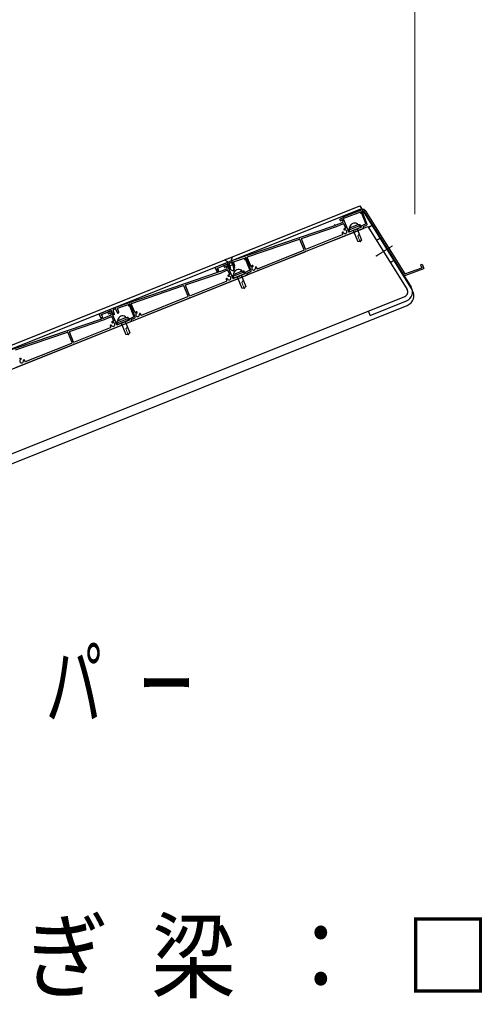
# Model space of a CAD drawing. Units: millimetres on the paper. Extents: x -385 to 0, y 0 to 267.
# Drawn here: x -95 to -80.24, y 196.91 to 228.03 of the extents above; entities that cross this region are included whole.
import ezdxf

# ---------------------------------------------------------------- set-up
doc = ezdxf.new("R2010")
doc.units = ezdxf.units.MM
doc.linetypes.add('USER2', pattern=[6, 3, -1, 1, -1])
doc.layers.add('1_30', color=190, linetype='Continuous', lineweight=25)
doc.styles.add('ＭＳ ゴシック', font='')
doc.styles.get('ＭＳ ゴシック').set_extended_font_data('MS Gothic')

msp = doc.modelspace()

# ---------------------------------------------------------------- linework, layer by layer
at = {"layer": '1_30', "color": 7, "lineweight": 13}
msp.add_line((-82.426, 221.843), (-82.426, 241.607), dxfattribs=at)
at = {"layer": '1_30', "color": 4}
for p, q in [((-140.644, 199.524), (-84.178, 222.11)), ((-140.604, 199.425), (-84.139, 222.011)), ((-136.523, 197.402), (-82.664, 218.946))]:
    msp.add_line(p, q, dxfattribs=at)
at = {"layer": '1_30', "color": 2}
for p, q in [((-84.701, 221.766), (-84.087, 221.991)), ((-84.683, 221.719), (-84.058, 221.948)), ((-84.058, 221.948), (-82.796, 219.929)), ((-84.008, 221.963), (-82.746, 219.944)), ((-84.701, 221.766), (-84.683, 221.719)), ((-82.746, 219.944), (-82.205, 220.143)), ((-82.716, 219.902), (-82.141, 220.113)), ((-82.24, 220.236), (-82.193, 220.254)), ((-82.24, 220.236), (-82.205, 220.143)), ((-82.193, 220.254), (-82.141, 220.113))]:
    msp.add_line(p, q, dxfattribs=at)
at = {"layer": '1_30', "color": 131}
for p, q in [((-84.178, 222.11), (-82.505, 219.432)), ((-84.53, 221.337), (-84.54, 221.362)), ((-84.159, 221.486), (-84.53, 221.337)), ((-84.493, 221.287), (-84.515, 221.343)), ((-84.487, 221.408), (-84.499, 221.439)), ((-84.152, 221.424), (-84.493, 221.287)), ((-84.239, 221.507), (-84.487, 221.408)), ((-84.384, 221.331), (-84.241, 220.973)), ((-84.261, 221.38), (-84.118, 221.023)), ((-84.239, 221.507), (-84.252, 221.538)), ((-84.152, 221.424), (-84.175, 221.479)), ((-84.159, 221.486), (-84.169, 221.51)), ((-84.159, 221.486), (-84.165, 221.501)), ((-83.924, 221.45), (-82.673, 219.448)), ((-83.775, 221.496), (-83.902, 221.416)), ((-83.775, 221.496), (-83.902, 221.417)), ((-83.775, 221.496), (-82.545, 219.528)), ((-84.165, 220.962), (-84.118, 221.023)), ((-83.519, 221.086), (-83.646, 221.007)), ((-84.165, 220.962), (-84.241, 220.973)), ((-88.478, 220.39), (-88.23, 220.489)), ((-88.478, 220.39), (-88.387, 220.343)), ((-88.263, 220.393), (-88.23, 220.489)), ((-88.156, 220.124), (-88.263, 220.393)), ((-83.077, 220.379), (-83.205, 220.3)), ((-88.28, 220.074), (-88.387, 220.343)), ((-88.329, 220.198), (-88.205, 220.248)), ((-88.193, 220.037), (-88.28, 220.074)), ((-88.205, 220.248), (-88.193, 220.037)), ((-88.193, 220.037), (-88.156, 220.124)), ((-88.221, 219.861), (-88.231, 219.885)), ((-87.85, 220.009), (-88.221, 219.861)), ((-88.183, 219.811), (-88.206, 219.867)), ((-88.178, 219.932), (-88.19, 219.963)), ((-87.843, 219.947), (-88.183, 219.811)), ((-87.93, 220.031), (-88.178, 219.932)), ((-88.075, 219.855), (-87.932, 219.497)), ((-87.951, 219.904), (-87.808, 219.547)), ((-87.93, 220.031), (-87.943, 220.062)), ((-87.843, 219.947), (-87.865, 220.003)), ((-87.85, 220.009), (-87.86, 220.034)), ((-87.85, 220.009), (-87.856, 220.025)), ((-87.856, 219.486), (-87.932, 219.497)), ((-87.856, 219.486), (-87.808, 219.547)), ((-91.54, 218.533), (-91.912, 218.384)), ((-91.621, 218.555), (-91.868, 218.456)), ((-91.621, 218.555), (-91.633, 218.586)), ((-91.534, 218.471), (-91.556, 218.527)), ((-91.54, 218.533), (-91.55, 218.558)), ((-91.54, 218.533), (-91.547, 218.548)), ((-91.912, 218.384), (-91.922, 218.409)), ((-91.874, 218.335), (-91.896, 218.391)), ((-91.868, 218.456), (-91.881, 218.487)), ((-91.534, 218.471), (-91.874, 218.335)), ((-91.766, 218.378), (-91.623, 218.021)), ((-91.642, 218.428), (-91.499, 218.07)), ((-91.547, 218.01), (-91.623, 218.021)), ((-91.547, 218.01), (-91.499, 218.07))]:
    msp.add_line(p, q, dxfattribs=at)
at = {"layer": '1_30'}
for p, q in [((-84.793, 221.634), (-84.81, 221.677)), ((-84.715, 221.726), (-84.805, 221.69)), ((-84.762, 221.652), (-84.775, 221.632)), ((-84.743, 221.661), (-84.757, 221.655)), ((-84.706, 221.597), (-84.73, 221.656)), ((-84.527, 221.284), (-84.702, 221.721)), ((-84.152, 221.898), (-84.108, 221.915)), ((-84.149, 221.879), (-84.123, 221.875)), ((-83.988, 221.551), (-84.115, 221.869)), ((-83.939, 221.519), (-84.095, 221.91)), ((-88.221, 220.378), (-85, 221.475)), ((-86.028, 221.072), (-84.883, 221.462)), ((-85.886, 220.665), (-84.062, 221.395)), ((-84.994, 221.48), (-84.986, 221.5)), ((-84.972, 221.505), (-84.945, 221.494)), ((-84.712, 221.584), (-84.938, 221.494)), ((-84.693, 221.538), (-84.883, 221.462)), ((-84.68, 221.532), (-84.632, 221.41)), ((-84.514, 221.279), (-84.338, 221.349)), ((-84.316, 221.34), (-84.338, 221.349)), ((-84.316, 221.34), (-84.307, 221.362)), ((-84.307, 221.362), (-84.131, 221.432)), ((-84.125, 221.445), (-84.131, 221.461)), ((-84.126, 221.474), (-83.993, 221.538)), ((-84.056, 221.408), (-84.068, 221.437)), ((-84.063, 221.449), (-83.944, 221.506)), ((-87.75, 220.485), (-86.095, 221.049)), ((-85.951, 220.715), (-86.082, 221.043)), ((-85.905, 220.733), (-86.035, 221.058)), ((-85.892, 220.728), (-84.724, 221.195)), ((-87.434, 220.111), (-85.957, 220.702)), ((-88.299, 220.347), (-88.221, 220.378)), ((-88.193, 220.334), (-87.817, 220.462)), ((-87.842, 220.421), (-87.799, 220.439)), ((-87.84, 220.402), (-87.813, 220.398)), ((-87.678, 220.075), (-87.805, 220.392)), ((-87.637, 220.04), (-87.804, 220.457)), ((-87.63, 220.043), (-87.786, 220.433)), ((-87.649, 220.203), (-87.757, 220.472)), ((-87.742, 219.923), (-85.917, 220.653)), ((-85.908, 220.675), (-85.917, 220.653)), ((-85.908, 220.675), (-85.886, 220.665)), ((-88.72, 220.009), (-88.766, 220.124)), ((-88.748, 220.167), (-88.33, 220.334)), ((-88.699, 220.091), (-88.71, 220.118)), ((-88.704, 220.131), (-88.398, 220.253)), ((-88.702, 220.009), (-88.675, 220.072)), ((-88.402, 220.108), (-88.628, 220.017)), ((-88.484, 220.158), (-88.501, 220.201)), ((-88.406, 220.25), (-88.495, 220.214)), ((-88.453, 220.175), (-88.466, 220.156)), ((-88.433, 220.185), (-88.448, 220.179)), ((-88.397, 220.121), (-88.42, 220.179)), ((-88.218, 219.808), (-88.393, 220.244)), ((-88.337, 220.127), (-88.385, 220.248)), ((-88.29, 220.145), (-88.338, 220.266)), ((-88.259, 220.309), (-88.333, 220.279)), ((-88.308, 220.325), (-88.33, 220.334)), ((-88.296, 220.132), (-88.324, 220.121)), ((-88.308, 220.325), (-88.299, 220.347)), ((-88.197, 220.183), (-88.246, 220.303)), ((-88.151, 220.201), (-88.199, 220.321)), ((-88.184, 220.177), (-88.156, 220.188)), ((-91.912, 218.901), (-88.691, 219.998)), ((-89.719, 219.595), (-88.574, 219.985)), ((-89.577, 219.189), (-87.753, 219.919)), ((-88.685, 220.004), (-88.676, 220.024)), ((-88.663, 220.029), (-88.636, 220.017)), ((-88.384, 220.061), (-88.574, 219.985)), ((-88.371, 220.056), (-88.322, 219.934)), ((-88.205, 219.803), (-88.029, 219.873)), ((-88.007, 219.864), (-88.029, 219.873)), ((-88.007, 219.864), (-87.998, 219.885)), ((-87.998, 219.885), (-87.821, 219.956)), ((-87.816, 219.969), (-87.822, 219.985)), ((-87.817, 219.998), (-87.683, 220.062)), ((-87.755, 219.929), (-87.766, 219.957)), ((-87.761, 219.97), (-87.642, 220.027)), ((-87.747, 219.932), (-87.758, 219.96)), ((-87.753, 219.973), (-87.635, 220.03)), ((-91.441, 219.009), (-89.785, 219.573)), ((-89.642, 219.239), (-89.773, 219.567)), ((-89.595, 219.257), (-89.725, 219.582)), ((-89.582, 219.252), (-88.414, 219.719)), ((-91.432, 218.447), (-89.608, 219.177)), ((-91.125, 218.635), (-89.647, 219.226)), ((-89.599, 219.198), (-89.608, 219.177)), ((-89.599, 219.198), (-89.577, 219.189)), ((-92.438, 218.691), (-92.02, 218.858)), ((-91.949, 218.833), (-92.023, 218.803)), ((-91.999, 218.849), (-92.02, 218.858)), ((-91.999, 218.849), (-91.989, 218.87)), ((-91.989, 218.87), (-91.912, 218.901)), ((-91.888, 218.706), (-91.936, 218.827)), ((-91.841, 218.725), (-91.89, 218.845)), ((-91.883, 218.858), (-91.507, 218.986)), ((-91.533, 218.945), (-91.49, 218.963)), ((-91.531, 218.926), (-91.504, 218.922)), ((-91.369, 218.599), (-91.496, 218.916)), ((-91.328, 218.563), (-91.495, 218.98)), ((-91.32, 218.566), (-91.477, 218.957)), ((-91.34, 218.727), (-91.447, 218.996)), ((-95.603, 217.425), (-92.381, 218.522)), ((-93.41, 218.119), (-92.264, 218.509)), ((-92.411, 218.533), (-92.457, 218.647)), ((-92.39, 218.615), (-92.4, 218.641)), ((-92.395, 218.654), (-92.088, 218.777)), ((-92.392, 218.533), (-92.366, 218.596)), ((-92.375, 218.528), (-92.367, 218.547)), ((-92.354, 218.553), (-92.327, 218.541)), ((-92.093, 218.631), (-92.319, 218.541)), ((-92.075, 218.585), (-92.264, 218.509)), ((-92.174, 218.682), (-92.192, 218.725)), ((-92.096, 218.774), (-92.186, 218.738)), ((-92.143, 218.699), (-92.157, 218.68)), ((-92.124, 218.709), (-92.139, 218.703)), ((-92.088, 218.644), (-92.111, 218.703)), ((-91.909, 218.332), (-92.083, 218.768)), ((-92.027, 218.651), (-92.075, 218.771)), ((-92.062, 218.579), (-92.013, 218.458)), ((-91.981, 218.669), (-92.029, 218.79)), ((-91.986, 218.656), (-92.014, 218.645)), ((-91.875, 218.701), (-91.847, 218.712)), ((-91.506, 218.493), (-91.513, 218.509)), ((-91.508, 218.522), (-91.374, 218.586)), ((-91.452, 218.494), (-91.333, 218.551)), ((-91.444, 218.497), (-91.325, 218.554)), ((-93.273, 217.775), (-92.105, 218.242)), ((-93.268, 217.713), (-91.443, 218.443)), ((-91.896, 218.326), (-91.719, 218.397)), ((-91.698, 218.388), (-91.719, 218.397)), ((-91.698, 218.388), (-91.688, 218.409)), ((-91.688, 218.409), (-91.512, 218.48)), ((-91.445, 218.453), (-91.457, 218.481)), ((-91.438, 218.456), (-91.449, 218.484)), ((-95.132, 217.533), (-93.476, 218.096)), ((-93.332, 217.762), (-93.464, 218.091)), ((-93.286, 217.781), (-93.416, 218.106)), ((-95.123, 216.971), (-93.299, 217.7)), ((-94.815, 217.158), (-93.338, 217.749)), ((-93.289, 217.722), (-93.299, 217.7)), ((-93.289, 217.722), (-93.268, 217.713))]:
    msp.add_line(p, q, dxfattribs=at)
at = {"layer": '1_30', "color": 3}
for p, q in [((-136.833, 200.287), (-83.923, 221.451)), ((-134.64, 198.471), (-82.744, 219.23)), ((-83.842, 218.629), (-82.688, 219.09)), ((-83.842, 218.629), (-83.898, 218.768))]:
    msp.add_line(p, q, dxfattribs=at)
at = {"layer": '1_30', "color": 131, "lineweight": 13}
for p, q in [((-84.239, 221.148), (-84.192, 221.209)), ((-84.239, 221.148), (-84.165, 220.962)), ((-87.93, 219.672), (-87.883, 219.732)), ((-87.93, 219.672), (-87.856, 219.486)), ((-91.621, 218.196), (-91.573, 218.256)), ((-91.621, 218.196), (-91.547, 218.01))]:
    msp.add_line(p, q, dxfattribs=at)
at = {"layer": '1_30', "color": 3, "linetype": 'USER2', "lineweight": 13}
for p, q in [((-83.135, 220.835), (-83.661, 220.506)), ((-83.134, 220.835), (-83.66, 220.506))]:
    msp.add_line(p, q, dxfattribs=at)
at = {"layer": '1_30', "color": 7}
for p, q in [((-88.688, 220.085), (-88.686, 220.086)), ((-92.378, 218.609), (-92.377, 218.609))]:
    msp.add_line(p, q, dxfattribs=at)
at = {"layer": '1_30', "color": 2}
for centre, start, end in [((-84.064, 221.928), 32, 110.1517), ((-82.739, 219.964), 212, 290.1517)]:
    msp.add_arc(centre, 0.0667, start, end, dxfattribs=at)
at = {"layer": '1_30'}
for centre, radius, start, end in [((-84.801, 221.681), 0.01, 111.8014, 201.8014), ((-84.784, 221.638), 0.01, 201.8014, 325.8447), ((-84.754, 221.646), 0.01, 111.8014, 145.8447), ((-84.739, 221.652), 0.01, 21.8014, 111.8014), ((-84.711, 221.717), 0.01, 21.8014, 111.8014), ((-84.148, 221.888), 0.01, 111.8014, 261.8014), ((-84.124, 221.865), 0.01, 21.8014, 81.8014), ((-84.105, 221.906), 0.01, 21.8014, 111.8014), ((-85.003, 221.484), 0.01, 288.806, 336.8014), ((-84.976, 221.496), 0.01, 66.8014, 156.8014), ((-84.976, 221.496), 0.01, 66.8014, 156.8014), ((-84.942, 221.503), 0.01, 246.8014, 291.8014), ((-84.715, 221.593), 0.01, 291.8014, 21.8014), ((-84.646, 221.289), 0.0583, 205.7765, 107.8264), ((-84.689, 221.528), 0.01, 21.8014, 111.8014), ((-84.67, 221.364), 0.02, 107.8264, 287.8263), ((-84.646, 221.289), 0.0983, 90.5587, 107.8264), ((-84.647, 221.404), 0.0167, 270.5587, 21.8014), ((-84.122, 221.465), 0.01, 115.6155, 201.8014), ((-84.134, 221.442), 0.01, 291.8014, 21.8014), ((-84.058, 221.44), 0.01, 115.6155, 201.8014), ((-84.066, 221.404), 0.01, 291.8014, 21.8014), ((-83.997, 221.547), 0.01, 295.6155, 21.8014), ((-83.948, 221.515), 0.01, 295.6155, 21.8014), ((-86.092, 221.039), 0.01, 21.8014, 108.806), ((-86.025, 221.062), 0.01, 108.806, 201.8014), ((-84.716, 221.255), 0.02, 25.7765, 205.7765), ((-84.646, 221.289), 0.0983, 205.7765, 223.0441), ((-84.73, 221.21), 0.0167, 291.8014, 43.0441), ((-84.518, 221.288), 0.01, 201.8014, 291.8014), ((-85.96, 220.711), 0.01, 291.8014, 21.8014), ((-85.895, 220.737), 0.01, 201.8014, 291.8014), ((-87.839, 220.412), 0.01, 111.8014, 261.8014), ((-87.814, 220.453), 0.01, 21.8014, 108.806), ((-87.815, 220.389), 0.01, 21.8014, 81.8014), ((-87.795, 220.43), 0.01, 21.8014, 111.8014), ((-87.747, 220.476), 0.01, 108.806, 201.8014), ((-88.735, 220.136), 0.0333, 111.8014, 201.8014), ((-88.7, 220.121), 0.01, 111.8014, 201.8014), ((-88.69, 220.095), 0.01, 201.8014, 282.2741), ((-88.684, 220.076), 0.01, 336.8014, 102.2741), ((-88.492, 220.205), 0.01, 111.8014, 201.8014), ((-88.474, 220.162), 0.01, 201.8014, 325.8447), ((-88.444, 220.17), 0.01, 111.8014, 145.8447), ((-88.43, 220.176), 0.01, 21.8014, 111.8014), ((-88.402, 220.241), 0.01, 21.8014, 111.8014), ((-88.406, 220.117), 0.01, 291.8014, 21.8014), ((-88.394, 220.244), 0.01, 21.8014, 111.8014), ((-88.329, 220.27), 0.01, 111.8014, 201.8014), ((-88.327, 220.131), 0.01, 201.8014, 291.8014), ((-88.299, 220.142), 0.01, 291.8014, 21.8014), ((-88.255, 220.3), 0.01, 21.8014, 111.8014), ((-88.19, 220.325), 0.01, 108.806, 201.8014), ((-88.188, 220.186), 0.01, 201.8014, 291.8014), ((-88.16, 220.197), 0.01, 291.8014, 21.8014), ((-87.688, 220.071), 0.01, 295.6155, 21.8014), ((-87.634, 220.209), 0.0167, 201.8014, 313.0441), ((-87.555, 220.125), 0.0983, 115.7765, 133.0441), ((-87.555, 220.125), 0.0583, 115.7765, 17.8264), ((-87.589, 220.196), 0.02, 295.7765, 115.7765), ((-87.48, 220.149), 0.02, 17.8264, 197.8263), ((-87.555, 220.125), 0.0983, 0.5587, 17.8264), ((-87.44, 220.126), 0.0167, 180.5587, 291.8014), ((-88.711, 220.013), 0.01, 201.8014, 336.8014), ((-88.694, 220.008), 0.01, 288.806, 336.8014), ((-88.667, 220.02), 0.01, 66.8014, 156.8014), ((-88.667, 220.02), 0.01, 66.8014, 156.8014), ((-88.632, 220.027), 0.01, 246.8014, 291.8014), ((-88.407, 219.779), 0.02, 25.7765, 205.7765), ((-88.337, 219.813), 0.0983, 205.7765, 223.0441), ((-88.337, 219.813), 0.0583, 205.7765, 107.8264), ((-88.38, 220.052), 0.01, 21.8014, 111.8014), ((-88.36, 219.887), 0.02, 107.8264, 287.8263), ((-88.337, 219.813), 0.0983, 90.5587, 107.8264), ((-88.338, 219.928), 0.0167, 270.5587, 21.8014), ((-88.209, 219.812), 0.01, 201.8014, 291.8014), ((-87.813, 219.989), 0.01, 115.6155, 201.8014), ((-87.825, 219.965), 0.01, 291.8014, 21.8014), ((-87.757, 219.961), 0.01, 115.6155, 201.8014), ((-87.749, 219.964), 0.01, 115.6155, 201.8014), ((-87.745, 219.932), 0.01, 201.8014, 291.8014), ((-87.756, 219.928), 0.01, 291.8014, 21.8014), ((-87.647, 220.036), 0.01, 295.6155, 21.8014), ((-87.639, 220.039), 0.01, 295.6155, 21.8014), ((-89.782, 219.563), 0.01, 21.8014, 108.806), ((-89.716, 219.586), 0.01, 108.806, 201.8014), ((-88.421, 219.734), 0.0167, 291.8014, 43.0441), ((-89.651, 219.235), 0.01, 291.8014, 21.8014), ((-89.586, 219.261), 0.01, 201.8014, 291.8014), ((-91.945, 218.823), 0.01, 21.8014, 111.8014), ((-91.88, 218.849), 0.01, 108.806, 201.8014), ((-91.529, 218.936), 0.01, 111.8014, 261.8014), ((-91.504, 218.977), 0.01, 21.8014, 108.806), ((-91.505, 218.912), 0.01, 21.8014, 81.8014), ((-91.486, 218.953), 0.01, 21.8014, 111.8014), ((-91.438, 218.999), 0.01, 108.806, 201.8014), ((-92.426, 218.66), 0.0333, 111.8014, 201.8014), ((-92.402, 218.537), 0.01, 201.8014, 336.8014), ((-92.391, 218.645), 0.01, 111.8014, 201.8014), ((-92.381, 218.619), 0.01, 201.8014, 282.2741), ((-92.385, 218.531), 0.01, 288.806, 336.8014), ((-92.375, 218.6), 0.01, 336.8014, 102.2741), ((-92.358, 218.543), 0.01, 66.8014, 156.8014), ((-92.358, 218.543), 0.01, 66.8014, 156.8014), ((-92.323, 218.55), 0.01, 246.8014, 291.8014), ((-92.182, 218.729), 0.01, 111.8014, 201.8014), ((-92.165, 218.685), 0.01, 201.8014, 325.8447), ((-92.135, 218.694), 0.01, 111.8014, 145.8447), ((-92.12, 218.699), 0.01, 21.8014, 111.8014), ((-92.092, 218.764), 0.01, 21.8014, 111.8014), ((-92.097, 218.641), 0.01, 291.8014, 21.8014), ((-92.085, 218.768), 0.01, 21.8014, 111.8014), ((-92.071, 218.576), 0.01, 21.8014, 111.8014), ((-92.02, 218.794), 0.01, 111.8014, 201.8014), ((-92.018, 218.654), 0.01, 201.8014, 291.8014), ((-91.99, 218.665), 0.01, 291.8014, 21.8014), ((-91.879, 218.71), 0.01, 201.8014, 291.8014), ((-91.851, 218.721), 0.01, 291.8014, 21.8014), ((-91.503, 218.513), 0.01, 115.6155, 201.8014), ((-91.378, 218.595), 0.01, 295.6155, 21.8014), ((-91.324, 218.733), 0.0167, 201.8014, 313.0441), ((-91.337, 218.56), 0.01, 295.6155, 21.8014), ((-91.33, 218.563), 0.01, 295.6155, 21.8014), ((-91.246, 218.649), 0.0983, 115.7765, 133.0441), ((-91.246, 218.649), 0.0583, 115.7765, 17.8264), ((-91.28, 218.72), 0.02, 295.7765, 115.7765), ((-91.171, 218.673), 0.02, 17.8264, 197.8263), ((-91.246, 218.649), 0.0983, 0.5587, 17.8264), ((-91.131, 218.65), 0.0167, 180.5587, 291.8014), ((-92.098, 218.302), 0.02, 25.7765, 205.7765), ((-92.027, 218.336), 0.0983, 205.7765, 223.0441), ((-92.111, 218.258), 0.0167, 291.8014, 43.0441), ((-92.027, 218.336), 0.0583, 205.7765, 107.8264), ((-92.051, 218.411), 0.02, 107.8264, 287.8263), ((-92.027, 218.336), 0.0983, 90.5587, 107.8264), ((-92.028, 218.451), 0.0167, 270.5587, 21.8014), ((-91.899, 218.336), 0.01, 201.8014, 291.8014), ((-91.516, 218.489), 0.01, 291.8014, 21.8014), ((-91.447, 218.485), 0.01, 115.6155, 201.8014), ((-91.44, 218.488), 0.01, 115.6155, 201.8014), ((-91.436, 218.456), 0.01, 201.8014, 291.8014), ((-91.447, 218.452), 0.01, 291.8014, 21.8014), ((-93.473, 218.087), 0.01, 21.8014, 108.806), ((-93.407, 218.11), 0.01, 108.806, 201.8014), ((-93.342, 217.759), 0.01, 291.8014, 21.8014), ((-93.277, 217.785), 0.01, 201.8014, 291.8014), ((-94.936, 217.173), 0.0983, 115.7765, 133.0441), ((-94.97, 217.243), 0.02, 295.7765, 115.7765), ((-94.936, 217.173), 0.0583, 115.7765, 17.8264), ((-94.862, 217.197), 0.02, 17.8264, 197.8263), ((-94.936, 217.173), 0.0983, 0.5587, 17.8264), ((-94.821, 217.174), 0.0167, 180.5587, 291.8014)]:
    msp.add_arc(centre, radius, start, end, dxfattribs=at)
at = {"layer": '1_30', "color": 131}
for centre, radius, start, end in [((-84.279, 221.068), 0.393, 111.8014, 131.6539), ((-84.339, 221.396), 0.167, 58.6713, 164.9315), ((-84.156, 221.118), 0.393, 91.9489, 111.8014), ((-88.029, 219.919), 0.167, 58.6713, 164.9315), ((-87.97, 219.592), 0.393, 111.8014, 131.6539), ((-87.846, 219.642), 0.393, 91.9489, 111.8014), ((-82.8, 219.369), 0.15, 291.8014, 32), ((-82.8, 219.369), 0.3, 291.8014, 32), ((-82.788, 219.255), 0.333, 291.8014, 32), ((-91.72, 218.443), 0.167, 58.6713, 164.9315), ((-91.537, 218.165), 0.393, 91.9489, 111.8014), ((-91.661, 218.116), 0.393, 111.8014, 131.6539)]:
    msp.add_arc(centre, radius, start, end, dxfattribs=at)

# ---------------------------------------------------------------- texts
at = {"layer": '1_30', "color": 7, "char_height": 2.199, "attachment_point": 4, "style": 'ＭＳ ゴシック'}
for s, insert in [('\\T1.64;\\W0.6;ダンパー', (-100.081, 206.795)), ('\\T1.5;\\W0.9;つなぎ梁：□-100×50×3.2', (-102.964, 198.127))]:
    msp.add_mtext(s, dxfattribs=dict(at, insert=insert))

doc.saveas('drawing.dxf')
